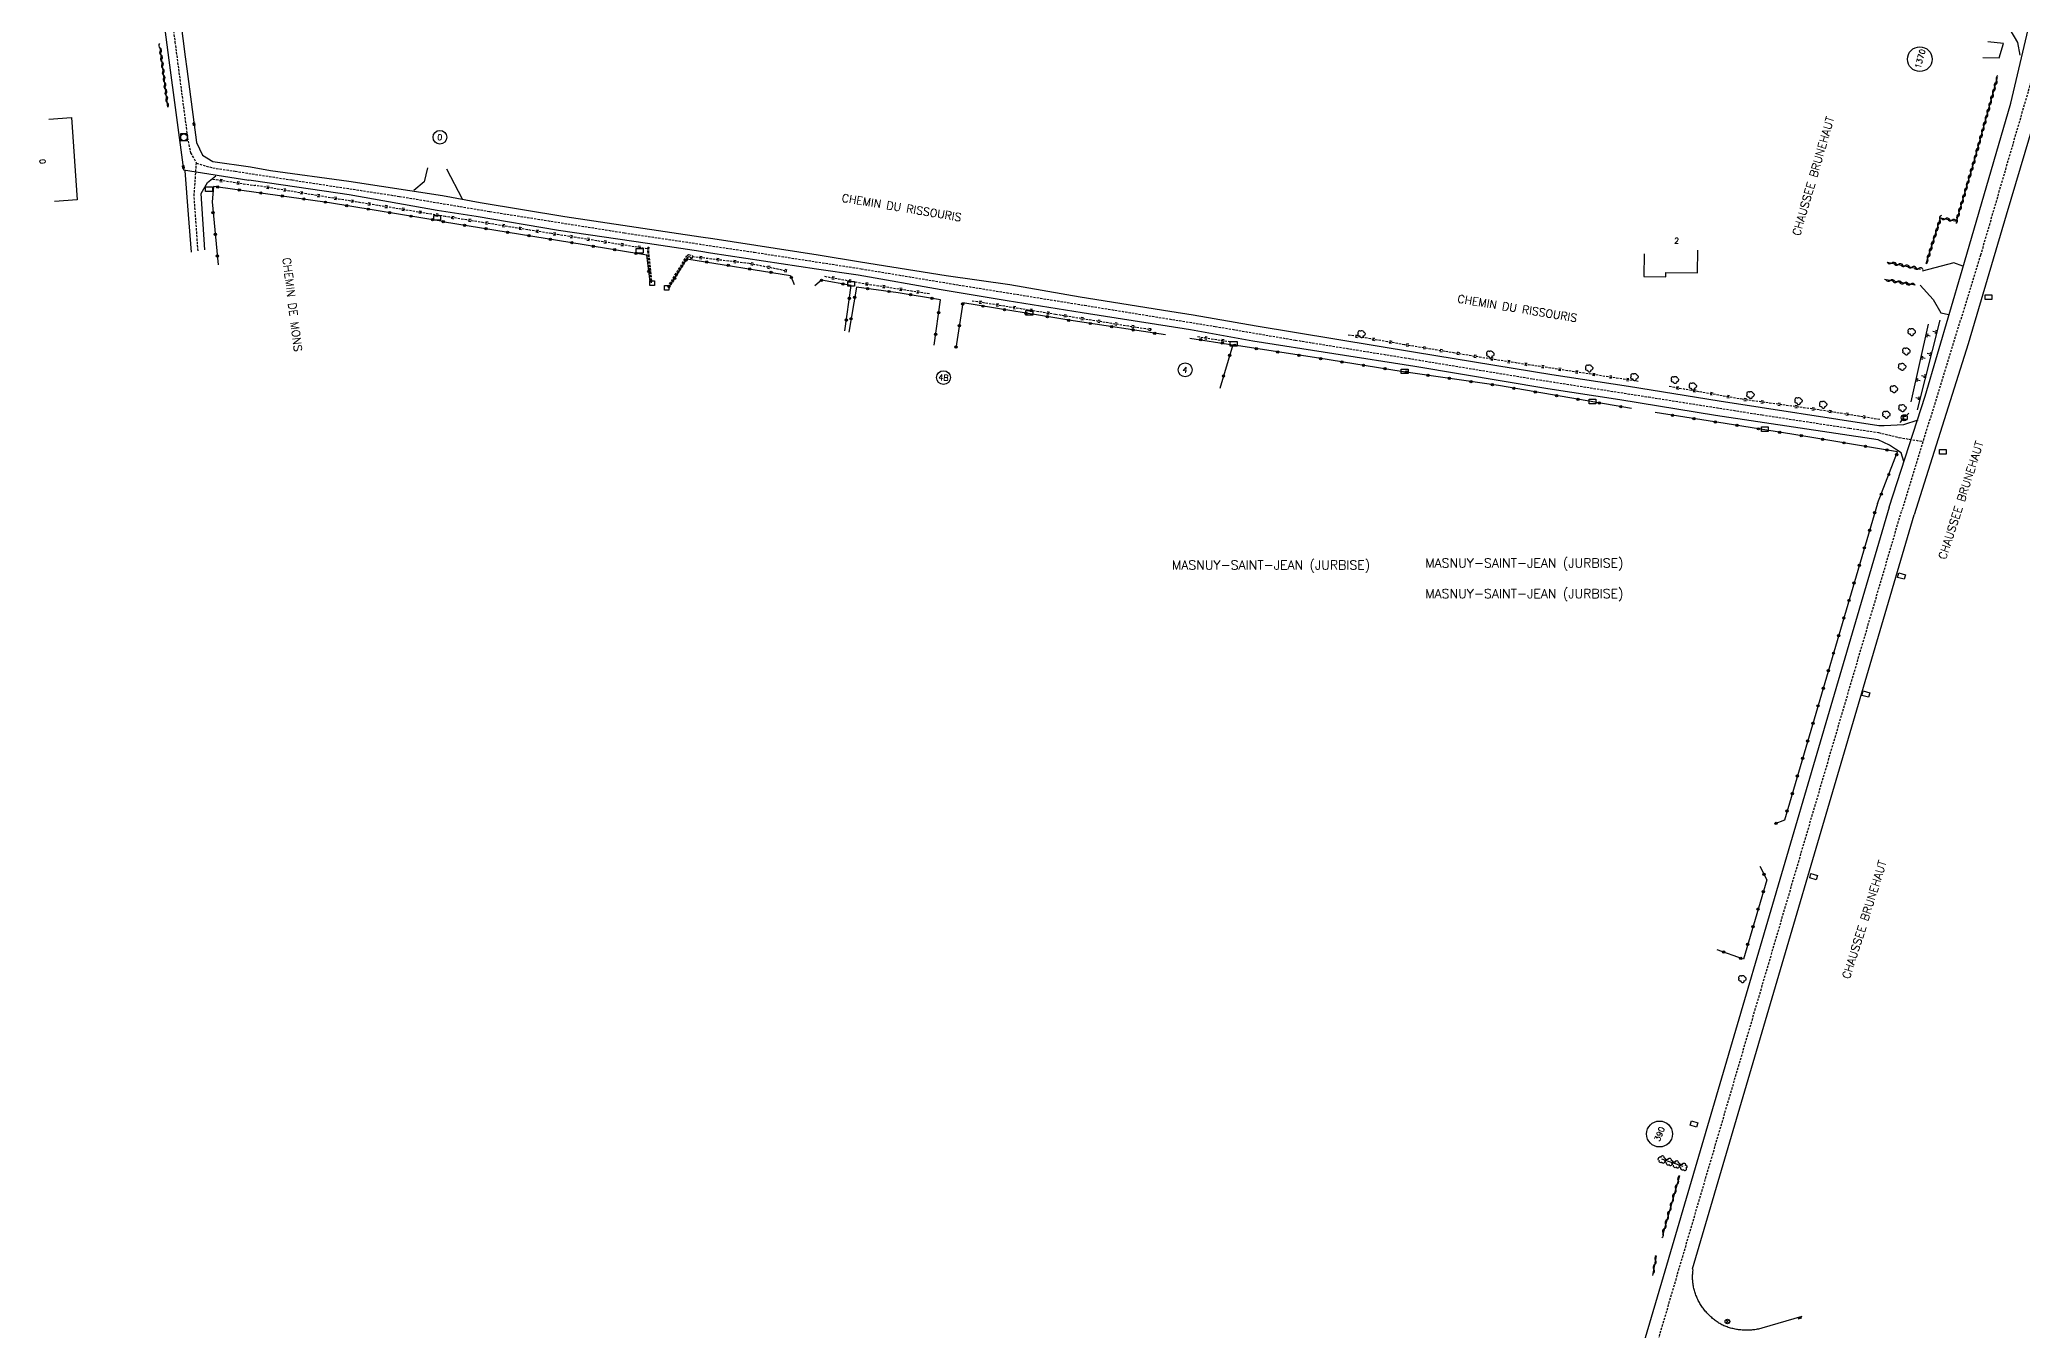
# Model space of a CAD drawing. Header units: millimetres. Extents: x 120176 to 121000, y 132000 to 133000.
# Drawn here: x 120204.4 to 120638, y 132335.8 to 132618 of the extents above; entities that cross this region are included whole.
import ezdxf
from ezdxf.enums import TextEntityAlignment as Align

# ---------------------------------------------------------------- set-up
doc = ezdxf.new("R2010")
doc.units = ezdxf.units.MM
doc.linetypes.add('DASHED', pattern=[0.75, 0.5, -0.25])
doc.layers.get('0').update_dxf_attribs({"linetype": 'CONTINUOUS'})
for name, color, linetype in [('W0001', 6, 'DASHED'), ('W0008', 7, 'CONTINUOUS'), ('W0100', 7, 'CONTINUOUS'), ('W0112', 1, 'DASHED'), ('W0211', 2, 'CONTINUOUS'), ('W0220', 5, 'DASHED'), ('W0300', 7, 'CONTINUOUS'), ('W0302', 3, 'CONTINUOUS'), ('W0310', 3, 'CONTINUOUS'), ('W0322', 7, 'CONTINUOUS'), ('W0400', 7, 'CONTINUOUS'), ('W0420', 7, 'CONTINUOUS'), ('W0469', 7, 'CONTINUOUS'), ('W0471', 7, 'CONTINUOUS'), ('W0980', 7, 'CONTINUOUS'), ('W0989', 7, 'CONTINUOUS'), ('W0991', 7, 'CONTINUOUS'), ('W1102', 7, 'CONTINUOUS'), ('W1471', 7, 'CONTINUOUS')]:
    doc.layers.add(name, color=color, linetype=linetype)
doc.styles.get("Standard").update_dxf_attribs({"font": 'romans.shx', "width": 0.85})

# ---------------------------------------------------------------- blocks, each defined once
blk = doc.blocks.new('T400')
for p, q in [((-0.15, 0.3), (0.15, 0.3)), ((-0.15, -0.25), (-0.15, 0.3)), ((-0.15, 0.15), (0.15, 0.15)), ((-0.15, 0), (0.15, 0)), ((0.15, 0.3), (0.15, -0.25)), ((-0.15, -0.15), (0.15, -0.15)), ((-0.15, -0.25), (-0.15, -0.3)), ((-0.15, -0.3), (0.15, -0.3)), ((0.15, -0.3), (0.15, -0.25))]:
    blk.add_line(p, q)
blk = doc.blocks.new('T300')
for p, q in [((-0.8, 0.51), (-0.86, 0.34)), ((-0.86, 0.34), (-0.86, 0.17)), ((-0.86, 0.17), (-0.74, 0.06)), ((-0.69, 0.63), (-0.8, 0.51)), ((-0.8, -0.06), (-0.74, 0.06)), ((-0.74, 0.06), (-0.69, 0.11)), ((-0.57, 0.69), (-0.69, 0.63)), ((-0.46, 0.69), (-0.57, 0.69)), ((-0.29, 0.63), (-0.46, 0.69)), ((-0.29, 0.63), (-0.17, 0.74)), ((-0.23, 0.57), (-0.29, 0.63)), ((-0.17, 0.74), (-0.06, 0.8)), ((-0.06, 0.8), (0.06, 0.8)), ((0.06, 0.8), (0.23, 0.74)), ((0.23, 0.74), (0.34, 0.63)), ((0.34, 0.63), (0.4, 0.51)), ((0.46, 0.46), (0.34, 0.46)), ((0.4, 0.51), (0.4, 0.46)), ((0.57, 0.4), (0.46, 0.46)), ((0.57, 0.4), (0.69, 0.29)), ((0.69, 0.29), (0.74, 0.17)), ((0.74, 0.06), (0.69, -0.17)), ((0.74, 0.17), (0.74, 0.06)), ((-0.8, -0.17), (-0.8, -0.06)), ((-0.8, -0.23), (-0.8, -0.17)), ((-0.74, -0.34), (-0.8, -0.23)), ((-0.69, -0.4), (-0.74, -0.34)), ((-0.51, -0.46), (-0.69, -0.4)), ((-0.4, -0.46), (-0.51, -0.46)), ((-0.4, -0.46), (-0.34, -0.46)), ((-0.34, -0.46), (-0.34, -0.4)), ((-0.34, -0.51), (-0.34, -0.46)), ((-0.29, -0.63), (-0.34, -0.51)), ((-0.17, -0.74), (-0.29, -0.63)), ((-0.06, -0.8), (-0.17, -0.74)), ((0.06, -0.8), (-0.06, -0.8)), ((0.17, -0.74), (0.06, -0.8)), ((0.23, -0.69), (0.17, -0.74)), ((0.29, -0.46), (0.23, -0.46)), ((0.29, -0.63), (0.23, -0.69)), ((0.46, -0.4), (0.29, -0.46)), ((0.34, -0.51), (0.29, -0.63)), ((0.34, -0.51), (0.34, -0.46)), ((0.57, -0.34), (0.46, -0.4)), ((0.63, -0.29), (0.57, -0.34)), ((0.69, -0.17), (0.63, -0.29))]:
    blk.add_line(p, q)
blk = doc.blocks.new('t322o')
at = {"color": 0, "linetype": 'Continuous'}
for radius in [0.25, 0.15]:
    blk.add_circle((0, 0), radius, dxfattribs=at)
blk = doc.blocks.new('t310o')
at = {"color": 0, "linetype": 'Continuous'}
for centre, start, end in [((-0.5, 0.38), 216.8699, 323.1304), ((0.5, -0.37), 36.8699, 143.1303)]:
    blk.add_arc(centre, 0.625, start, end, dxfattribs=at)
blk = doc.blocks.new('t220o')
at = {"color": 0, "linetype": 'Continuous'}
for p, q in [((-0.25, 0.25), (0.25, 0.25)), ((-0.25, -0.25), (0.25, -0.25))]:
    blk.add_line(p, q, dxfattribs=at)
blk = doc.blocks.new('t211o')
at = {"color": 0, "linetype": 'Continuous'}
for p, q in [((-0.29, 0.5), (-0.29, 0)), ((0, 1), (0, 0)), ((0.29, 0.5), (0.29, 0))]:
    blk.add_line(p, q, dxfattribs=at)
blk = doc.blocks.new('T471')
for p, q in [((-0.333334, 0.333334), (-0.333334, -0.333334)), ((-0.333334, 0.333334), (0.333334, 0.333334)), ((-0.333334, 0), (0, 0)), ((0.500001, 0.500001), (1.000002, 1.000002)), ((-0.500001, -0.500001), (-1.000002, -1.000002)), ((-0.333334, -0.333334), (0.333334, -0.333334))]:
    blk.add_line(p, q)
blk.add_ellipse((0, 0), major_axis=(0.471405, 0.471405), ratio=1, start_param=5.4977871438, end_param=11.780972451)
blk = doc.blocks.new('t112o')
at = {"color": 0, "linetype": 'Continuous'}
for p, q in [((-0.5, 0.5), (0.5, 0.5)), ((-0.5, -0.5), (-0.5, 0.5)), ((0.5, 0.5), (0.5, -0.5)), ((0.5, -0.5), (-0.5, -0.5))]:
    blk.add_line(p, q, dxfattribs=at)
blk = doc.blocks.new('T420')
for p, q in [((0.75, 0.75), (-0.75, 0.75)), ((-0.75, 0.75), (-0.75, -0.75)), ((0.75, 0.75), (0.75, -0.75)), ((0.75, -0.75), (-0.75, -0.75))]:
    blk.add_line(p, q)
blk.add_ellipse((0, 0), major_axis=(-0.53, 0.53), ratio=1, start_param=3.926991, end_param=10.210176)
blk = doc.blocks.new('T1471')
at = {"color": 0, "linetype": 'Continuous', "flags": 128}
blk.add_lwpolyline([(-0.75, -0.5), (-0.75, 0.5), (0.75, 0.5), (0.75, -0.5), (-0.75, -0.5)], dxfattribs=at)
blk = doc.blocks.new('T469')
at = {"color": 0, "linetype": 'Continuous', "flags": 128}
for points in [[(-0.35, 0.35), (0.35, -0.35)], [(-0.35, -0.35), (0.35, 0.35)]]:
    blk.add_lwpolyline(points, dxfattribs=at)
at = {"color": 0, "linetype": 'Continuous'}
blk.add_circle((0, 0), 0.5, dxfattribs=at)

msp = doc.modelspace()

# ---------------------------------------------------------------- linework, layer by layer
at = {"layer": 'W0001'}
for points in [[(120758.79, 133000), (120746.5, 132959.61), (120732.72, 132915.1), (120715.69, 132859.81), (120696.2, 132796.71), (120674.12, 132725.41), (120656.13, 132666.23), (120647.66, 132637.64), (120639.25, 132606.59), (120628.87, 132570.9), (120611.6, 132514.92)], [(120232.85, 132626.57), (120234.03, 132617.47), (120234.9, 132610.81), (120235.89, 132603.29), (120236.78, 132596.55), (120237.45, 132593.21), (120238.73, 132590.99), (120242.32, 132589.94), (120247.22, 132589.21), (120259.66, 132587.31), (120283.1, 132583.73), (120302.92, 132580.41), (120332.31, 132575.75), (120360.72, 132571.5), (120384.1, 132567.89), (120405.46, 132564.34), (120432.92, 132559.91), (120461.51, 132555.28), (120479.04, 132552.29), (120502.97, 132548.43), (120530.93, 132543.83), (120556.25, 132539.86), (120581.08, 132535.94), (120600.24, 132533.02), (120606.58, 132532.08), (120611.07, 132530.99), (120616.29, 132530.13)], [(120239.08, 132571.79), (120238.22, 132583.85), (120238.73, 132590.99)]]:
    msp.add_lwpolyline(points, dxfattribs=at)
at = {"layer": 'W0001', "flags": 128}
msp.add_lwpolyline([(120607.99, 132116.92), (120605.99, 132122.87), (120604.05, 132127.46), (120601.03, 132133.81), (120598.98, 132137.51), (120596.06, 132142.39), (120593.03, 132146.7), (120590.01, 132150.52), (120586.19, 132155.07), (120581.32, 132160.42), (120576.33, 132165.51), (120571.74, 132170.22), (120547.93, 132196.73), (120544.36, 132200.9), (120542.02, 132203.7), (120539.54, 132206.76), (120537.63, 132209.42), (120535.92, 132212.2), (120533.99, 132216.28), (120532.84, 132219.31), (120531.76, 132223.03), (120531.05, 132226.56), (120530.67, 132231.49), (120530.87, 132236.03), (120531.61, 132241.33), (120533.73, 132249.24), (120535.89, 132256.64), (120539.98, 132270.69), (120554.1, 132318.96), (120563.97, 132352.69), (120611.6, 132514.92)], dxfattribs=at)
at = {"layer": 'W0008'}
msp.add_line((120293.39, 132589.73), (120296.84, 132583.15), dxfattribs=at)
for points in [[(120608.88, 132515.78), (120616.78, 132540.07), (120624.86, 132567.58), (120635.47, 132604.12), (120639.87, 132622.69), (120643.76, 132636.24), (120655.79, 132675.56), (120669.4, 132720.29), (120674.32, 132736.31), (120676.04, 132741.37), (120693.81, 132799.02), (120699.81, 132818.52), (120708.08, 132845.44), (120728.51, 132911.86), (120740.63, 132951.2), (120747.6, 132973.89), (120752.99, 132991.72), (120755.43, 133000)], [(120762.27, 133000), (120759.05, 132989.53), (120753.75, 132972.35), (120745.86, 132946.94), (120728.27, 132890.51), (120715.94, 132850.22), (120705.11, 132815.07), (120699.7, 132798.02), (120681.66, 132739.17), (120680.24, 132735.51), (120672.81, 132710.27), (120661.34, 132673), (120653.03, 132645.09), (120646.23, 132618.73), (120643.44, 132609.69), (120634.48, 132579.65), (120626.18, 132551.45), (120614.33, 132514.06)], [(120637.53, 132614.63), (120637.05, 132617.36), (120635.34, 132620.23), (120606.1, 132644.04), (120581.9, 132663.37)], [(120234.3, 132629.77), (120236.29, 132614.21), (120236.62, 132611.58), (120238.72, 132595.49), (120240.07, 132592.71), (120242.28, 132591.36), (120250.54, 132590.19)], [(120230.94, 132626.96), (120232.72, 132613.49), (120235.92, 132589.51), (120250.21, 132587.29)], [(120629.4, 132614.09), (120632.95, 132614.03), (120633.89, 132617.13), (120630.47, 132617.53)], [(120236.22, 132589.34), (120236.93, 132579.73), (120237.61, 132571.54)], [(120250.54, 132590.19), (120254.93, 132589.38), (120272.02, 132587.05), (120292.54, 132583.9), (120300.76, 132582.4), (120319.28, 132579.3), (120349.04, 132574.9), (120351.67, 132574.51), (120374.72, 132570.95), (120383.97, 132569.42), (120402.66, 132566.44), (120416.59, 132564.46), (120432.01, 132561.79), (120451.55, 132558.61), (120456.69, 132557.84), (120470.44, 132555.41), (120505.32, 132549.63), (120535.1, 132544.77), (120551.9, 132542.22), (120571.68, 132539.02), (120606.65, 132533.63), (120607.8, 132533.65), (120612.12, 132533.87), (120615.23, 132534.85)], [(120289.28, 132590), (120288.54, 132586.87), (120286.26, 132585.04)], [(120240.55, 132572.04), (120239.77, 132584.36), (120241.17, 132586.78), (120242.99, 132588.2)], [(120612.12, 132525.74), (120611.54, 132527.64), (120610.25, 132528.48), (120608.95, 132529.32), (120606.47, 132530.49), (120570.93, 132535.84), (120549.96, 132539.2), (120534.24, 132541.67), (120505.17, 132546.49), (120469.7, 132552.07), (120456.12, 132554.56), (120432.44, 132558.26), (120415.98, 132560.91), (120401.56, 132563.26), (120383.44, 132566.48), (120374.31, 132567.84), (120351.15, 132571.34), (120349, 132571.68), (120337.37, 132573.39), (120317.91, 132576.25), (120299.92, 132579.29), (120291.35, 132580.62), (120272.11, 132584.08), (120254.68, 132586.6), (120250.21, 132587.29)], [(120625, 132568.47), (120623.01, 132569.16), (120616.09, 132567.36)], [(120615.64, 132564.33), (120618.53, 132561.15), (120620.17, 132558.27), (120621.95, 132557.92)]]:
    msp.add_lwpolyline(points, dxfattribs=at)
at = {"layer": 'W0008', "flags": 128}
for points in [[(120608.88, 132515.78), (120559.46, 132347.48), (120541.83, 132287.68)], [(120589.79, 132338.77), (120581.06, 132336.22), (120580.8, 132336.15), (120580.55, 132336.09), (120580.29, 132336.04), (120580.04, 132335.99), (120579.78, 132335.94), (120579.53, 132335.9), (120579.27, 132335.87), (120579.02, 132335.84), (120578.76, 132335.82), (120578.51, 132335.8), (120578.25, 132335.78), (120578, 132335.78), (120577.75, 132335.77), (120577.49, 132335.77), (120577.24, 132335.78), (120576.98, 132335.79), (120576.73, 132335.81), (120576.48, 132335.83), (120576.22, 132335.86), (120575.97, 132335.89), (120575.72, 132335.93), (120575.47, 132335.97), (120575.21, 132336.02), (120574.96, 132336.07), (120574.71, 132336.13), (120574.46, 132336.19), (120574.2, 132336.26), (120573.95, 132336.33), (120573.7, 132336.41), (120573.46, 132336.49), (120573.22, 132336.58), (120572.99, 132336.67), (120572.76, 132336.77), (120572.53, 132336.88), (120572.31, 132336.99), (120572.09, 132337.1), (120571.88, 132337.23), (120571.67, 132337.35), (120571.46, 132337.48), (120571.26, 132337.62), (120571.05, 132337.76), (120570.86, 132337.9), (120570.66, 132338.05), (120570.47, 132338.21), (120570.28, 132338.37), (120570.09, 132338.53), (120569.91, 132338.7), (120569.73, 132338.87), (120569.55, 132339.04), (120569.37, 132339.22), (120569.2, 132339.4), (120569.03, 132339.58), (120568.85, 132339.77), (120568.68, 132339.97), (120568.52, 132340.16), (120568.36, 132340.37), (120568.2, 132340.57), (120568.05, 132340.78), (120567.91, 132340.98), (120567.77, 132341.2), (120567.64, 132341.41), (120567.51, 132341.63), (120567.38, 132341.85), (120567.26, 132342.07), (120567.14, 132342.3), (120567.03, 132342.53), (120566.93, 132342.76), (120566.83, 132342.99), (120566.73, 132343.23), (120566.64, 132343.47), (120566.55, 132343.71), (120566.46, 132343.95), (120566.39, 132344.2), (120566.31, 132344.44), (120566.25, 132344.69), (120566.19, 132344.93), (120566.13, 132345.17), (120566.08, 132345.42), (120566.04, 132345.66), (120566, 132345.91), (120565.97, 132346.16), (120565.94, 132346.4), (120565.92, 132346.65), (120565.91, 132346.9), (120565.9, 132347.15), (120565.9, 132347.4), (120565.9, 132347.64), (120565.91, 132347.89), (120565.92, 132348.14), (120565.94, 132348.39), (120565.97, 132348.65), (120566, 132348.9), (120565.91, 132349.17), (120614.33, 132514.06)]]:
    msp.add_lwpolyline(points, dxfattribs=at)
at = {"layer": 'W0100'}
for points in [[(120206.45, 132600.63), (120211.43, 132600.97), (120212.66, 132582.95), (120207.67, 132582.61)], [(120555.31, 132571.17), (120555.26, 132566.17), (120560.02, 132566.12), (120560.03, 132567.08), (120566.96, 132566.99), (120567.03, 132571.99)]]:
    msp.add_lwpolyline(points, dxfattribs=at)
at = {"layer": 'W0112'}
for p, q in [((120346.74, 132570.24), (120347.14, 132570.22)), ((120338.08, 132564.97), (120338.28, 132564.99)), ((120341.8, 132563.93), (120342.14, 132563.72))]:
    msp.add_line(p, q, dxfattribs=at)
for points in [[(120337.42, 132572.64), (120337.35, 132571.75), (120338.08, 132564.97)], [(120337.42, 132572.64), (120337.62, 132572.63), (120337.55, 132571.75), (120338.28, 132564.99)], [(120341.8, 132563.93), (120346.01, 132570.79), (120346.34, 132571.02), (120347.17, 132570.72), (120347.14, 132570.22)], [(120342.14, 132563.72), (120346.31, 132570.51), (120346.4, 132570.57), (120346.75, 132570.44), (120346.74, 132570.24)]]:
    msp.add_lwpolyline(points, dxfattribs=at)
at = {"layer": 'W0211'}
for p, q in [((120617.45, 132555.79), (120613.61, 132538.83)), ((120615.08, 132537.07), (120620.07, 132556.63))]:
    msp.add_line(p, q, dxfattribs=at)
at = {"layer": 'W0220'}
for p, q in [((120242.3, 132587.49), (120251.48, 132586.13)), ((120293.18, 132579.32), (120251.48, 132586.13)), ((120457.64, 132553.06), (120464.97, 132551.93))]:
    msp.add_line(p, q, dxfattribs=at)
for points in [[(120337.38, 132572.24), (120316.35, 132575.58), (120293.18, 132579.32)], [(120347.18, 132570.59), (120359.62, 132569.11), (120367.81, 132567.45)], [(120376.1, 132566.24), (120385.2, 132564.6), (120399.14, 132562.44)], [(120408.34, 132560.91), (120426.56, 132557.98), (120447.58, 132554.59)], [(120490.6, 132553.48), (120502.98, 132551.34), (120521.78, 132548.22), (120554.01, 132543.34)], [(120560.78, 132542.2), (120576.73, 132539.42), (120593.76, 132537.08), (120606.83, 132534.98)]]:
    msp.add_lwpolyline(points, dxfattribs=at)
at = {"layer": 'W0302', "flags": 128}
msp.add_lwpolyline([(120563.84, 132371.56), (120559.14, 132373.18)], dxfattribs=at)
at = {"layer": 'W0310'}
for p, q in [((120232.46, 132603.26), (120230.8, 132616.22)), ((120608.46, 132569.34), (120615.76, 132567.84)), ((120614.56, 132564.33), (120607.83, 132565.56))]:
    msp.add_line(p, q, dxfattribs=at)
msp.add_lwpolyline([(120616.98, 132569.06), (120620.14, 132579.02), (120623.61, 132578.32), (120627.38, 132591.12), (120632.59, 132609.82)], dxfattribs=at)
at = {"layer": 'W0310', "flags": 128}
for points in [[(120563.02, 132369.53), (120559.3, 132356.53)], [(120557.96, 132352.06), (120557.16, 132347.77)]]:
    msp.add_lwpolyline(points, dxfattribs=at)
at = {"layer": 'W0322'}
for p, q in [((120242.14, 132582.52), (120243.5, 132568.75)), ((120337.92, 132565.01), (120337.23, 132570.89)), ((120606.33, 132516.58), (120610.74, 132527.89))]:
    msp.add_line(p, q, dxfattribs=at)
for points in [[(120292.7, 132578.22), (120267.86, 132582.33), (120242.45, 132585.9), (120242.14, 132582.52)], [(120337.23, 132570.89), (120323.51, 132573.15), (120292.57, 132578.19)], [(120342.04, 132563.76), (120345.96, 132570.09), (120368.64, 132566.4), (120369.41, 132564.43)], [(120380.54, 132554.34), (120381.93, 132564.25), (120375.42, 132565.38), (120373.98, 132564.17)], [(120400.03, 132551.22), (120401.43, 132561.12), (120392.18, 132562.65), (120383.04, 132563.88), (120381.39, 132554.02)], [(120450.62, 132553.43), (120430.46, 132556.48), (120406.32, 132560.43), (120404.82, 132550.55)], [(120455.99, 132552.72), (120465.37, 132551.29), (120462.49, 132541.71)], [(120552.56, 132537.34), (120523.49, 132542.34), (120502.14, 132545.46), (120484.14, 132548.31), (120465.67, 132551.21)], [(120610.74, 132527.89), (120588.04, 132531.64), (120573.02, 132534.07), (120557.72, 132536.43)]]:
    msp.add_lwpolyline(points, dxfattribs=at)
at = {"layer": 'W0322', "flags": 128}
for points in [[(120606.33, 132516.58), (120585.99, 132447.32), (120583.73, 132446.44)], [(120580.63, 132437.24), (120582.1, 132434.3), (120577.01, 132416.92), (120571.29, 132418.97)]]:
    msp.add_lwpolyline(points, dxfattribs=at)
at = {"layer": 'W1102'}
for centre, radius in [((120615.59, 132613.72), 2.7), ((120291.97, 132596.65), 1.51), ((120402.1, 132544.09), 1.51), ((120454.93, 132545.8), 1.51), ((120558.67, 132378.69), 2.83)]:
    msp.add_circle(centre, radius, dxfattribs=at)

# ---------------------------------------------------------------- block references
at = {"layer": 'W0112'}
for p in [(120338.36, 132564.72), (120341.55, 132563.74)]:
    msp.add_blockref('t112o', p, dxfattribs=at)
at = {"layer": 'W0211'}
for p, rotation in [((120619.41, 132554.03), 75.69106914690305), ((120616.9, 132553.36), 257.2604573023735), ((120615.79, 132548.48), 257.2604573023735), ((120618.17, 132549.19), 75.69106914690305), ((120614.69, 132543.6), 257.2604573023735), ((120616.94, 132544.34), 75.69106914690305), ((120615.7, 132539.5), 75.69106914690305)]:
    msp.add_blockref('t211o', p, dxfattribs=dict(at, rotation=rotation))
at = {"layer": 'W0220'}
for p, rotation in [((120244.16, 132587.21), 351.5746438509928), ((120247.87, 132586.66), 351.5746438509928), ((120247.87, 132586.66), 351.5746438509928), ((120247.87, 132586.66), 351.5746438509928), ((120247.87, 132586.66), 351.5746438509928), ((120247.87, 132586.66), 351.5746438509928), ((120247.87, 132586.66), 351.5746438509928), ((120254.32, 132585.66), 170.7246199431145), ((120258.02, 132585.06), 170.7246199431145), ((120261.72, 132584.46), 170.7246199431145), ((120265.42, 132583.85), 170.7246199431145), ((120269.12, 132583.25), 170.7246199431145), ((120272.82, 132582.64), 170.7246199431145), ((120272.82, 132582.64), 170.7246199431145), ((120276.52, 132582.04), 170.7246199431145), ((120276.52, 132582.04), 170.7246199431145), ((120276.52, 132582.04), 170.7246199431145), ((120280.22, 132581.43), 170.7246199431145), ((120280.22, 132581.43), 170.7246199431145), ((120280.22, 132581.43), 170.7246199431145), ((120280.22, 132581.43), 170.7246199431145), ((120283.93, 132580.83), 170.7246199431145), ((120283.93, 132580.83), 170.7246199431145), ((120283.93, 132580.83), 170.7246199431145), ((120283.93, 132580.83), 170.7246199431145), ((120283.93, 132580.83), 170.7246199431145), ((120287.63, 132580.23), 170.7246199431145), ((120287.63, 132580.23), 170.7246199431145), ((120287.63, 132580.23), 170.7246199431145), ((120287.63, 132580.23), 170.7246199431145), ((120287.63, 132580.23), 170.7246199431145), ((120287.63, 132580.23), 170.7246199431145), ((120291.33, 132579.62), 170.7246199431145), ((120294.8, 132579.06), 170.839496759759), ((120298.5, 132578.46), 170.839496759759), ((120302.2, 132577.86), 170.839496759759), ((120305.9, 132577.27), 170.839496759759), ((120309.6, 132576.67), 170.839496759759), ((120313.31, 132576.07), 170.839496759759), ((120317.01, 132575.48), 170.9640683376308), ((120317.01, 132575.48), 170.9640683376308), ((120320.71, 132574.89), 170.9640683376308), ((120320.71, 132574.89), 170.9640683376308), ((120320.71, 132574.89), 170.9640683376308), ((120324.42, 132574.3), 170.9640683376308), ((120324.42, 132574.3), 170.9640683376308), ((120324.42, 132574.3), 170.9640683376308), ((120324.42, 132574.3), 170.9640683376308), ((120328.12, 132573.71), 170.9640683376308), ((120328.12, 132573.71), 170.9640683376308), ((120328.12, 132573.71), 170.9640683376308), ((120328.12, 132573.71), 170.9640683376308), ((120328.12, 132573.71), 170.9640683376308), ((120331.82, 132573.12), 170.9640683376308), ((120331.82, 132573.12), 170.9640683376308), ((120331.82, 132573.12), 170.9640683376308), ((120331.82, 132573.12), 170.9640683376308), ((120331.82, 132573.12), 170.9640683376308), ((120331.82, 132573.12), 170.9640683376308), ((120335.53, 132572.53), 170.9640683376308), ((120349.04, 132570.37), 353.2228276286403), ((120352.77, 132569.92), 353.2228276286403), ((120352.77, 132569.92), 353.2228276286403), ((120352.77, 132569.92), 353.2228276286403), ((120352.77, 132569.92), 353.2228276286403), ((120352.77, 132569.92), 353.2228276286403), ((120352.77, 132569.92), 353.2228276286403), ((120356.49, 132569.48), 353.2228276286403), ((120356.49, 132569.48), 353.2228276286403), ((120356.49, 132569.48), 353.2228276286403), ((120356.49, 132569.48), 353.2228276286403), ((120356.49, 132569.48), 353.2228276286403), ((120360.21, 132568.99), 348.5543891567988), ((120360.21, 132568.99), 348.5543891567988), ((120360.21, 132568.99), 348.5543891567988), ((120360.21, 132568.99), 348.5543891567988), ((120363.88, 132568.25), 348.5543891567988), ((120363.88, 132568.25), 348.5543891567988), ((120363.88, 132568.25), 348.5543891567988), ((120367.56, 132567.5), 348.5543891567988), ((120367.56, 132567.5), 348.5543891567988), ((120377.95, 132565.91), 349.7272501989768), ((120381.64, 132565.24), 349.7272501989768), ((120381.64, 132565.24), 349.7272501989768), ((120381.64, 132565.24), 349.7272501989768), ((120381.64, 132565.24), 349.7272501989768), ((120381.64, 132565.24), 349.7272501989768), ((120381.64, 132565.24), 349.7272501989768), ((120385.33, 132564.58), 351.2079536248541), ((120385.33, 132564.58), 351.2079536248541), ((120385.33, 132564.58), 351.2079536248541), ((120385.33, 132564.58), 351.2079536248541), ((120385.33, 132564.58), 351.2079536248541), ((120389.03, 132564), 351.2079536248541), ((120389.03, 132564), 351.2079536248541), ((120389.03, 132564), 351.2079536248541), ((120389.03, 132564), 351.2079536248541), ((120392.74, 132563.43), 351.2079536248541), ((120392.74, 132563.43), 351.2079536248541), ((120392.74, 132563.43), 351.2079536248541), ((120396.45, 132562.86), 351.2079536248541), ((120396.45, 132562.86), 351.2079536248541), ((120410.19, 132560.61), 350.875990467893), ((120413.89, 132560.01), 350.875990467893), ((120413.89, 132560.01), 350.875990467893), ((120413.89, 132560.01), 350.875990467893), ((120413.89, 132560.01), 350.875990467893), ((120413.89, 132560.01), 350.875990467893), ((120413.89, 132560.01), 350.875990467893), ((120417.59, 132559.42), 350.875990467893), ((120417.59, 132559.42), 350.875990467893), ((120417.59, 132559.42), 350.875990467893), ((120417.59, 132559.42), 350.875990467893), ((120417.59, 132559.42), 350.875990467893), ((120421.29, 132558.83), 350.875990467893), ((120421.29, 132558.83), 350.875990467893), ((120421.29, 132558.83), 350.875990467893), ((120421.29, 132558.83), 350.875990467893), ((120425, 132558.23), 350.875990467893), ((120425, 132558.23), 350.875990467893), ((120425, 132558.23), 350.875990467893), ((120428.7, 132557.64), 350.8513837880408), ((120428.7, 132557.64), 350.8513837880408), ((120432.4, 132557.04), 350.8513837880408), ((120436.1, 132556.44), 350.8513837880408), ((120439.81, 132555.85), 350.8513837880408), ((120443.51, 132555.25), 350.8513837880408), ((120447.21, 132554.65), 350.8513837880408), ((120459.49, 132552.77), 351.2092719755182), ((120463.2, 132552.2), 351.2092719755182), ((120463.2, 132552.2), 351.2092719755182), ((120463.2, 132552.2), 351.2092719755182), ((120463.2, 132552.2), 351.2092719755182), ((120463.2, 132552.2), 351.2092719755182), ((120463.2, 132552.2), 351.2092719755182), ((120492.45, 132553.16), 350.206250890605), ((120496.15, 132552.52), 350.206250890605), ((120496.15, 132552.52), 350.206250890605), ((120496.15, 132552.52), 350.206250890605), ((120496.15, 132552.52), 350.206250890605), ((120496.15, 132552.52), 350.206250890605), ((120496.15, 132552.52), 350.206250890605), ((120499.84, 132551.89), 350.206250890605), ((120499.84, 132551.89), 350.206250890605), ((120499.84, 132551.89), 350.206250890605), ((120499.84, 132551.89), 350.206250890605), ((120499.84, 132551.89), 350.206250890605), ((120503.54, 132551.25), 350.5718466457627), ((120503.54, 132551.25), 350.5718466457627), ((120503.54, 132551.25), 350.5718466457627), ((120503.54, 132551.25), 350.5718466457627), ((120507.24, 132550.64), 350.5718466457627), ((120507.24, 132550.64), 350.5718466457627), ((120507.24, 132550.64), 350.5718466457627), ((120510.94, 132550.02), 350.5718466457627), ((120510.94, 132550.02), 350.5718466457627), ((120514.63, 132549.41), 350.5718466457627), ((120518.34, 132548.8), 350.5718466457627), ((120522.04, 132548.18), 351.380962466736), ((120525.74, 132547.62), 351.380962466736), ((120529.45, 132547.06), 351.380962466736), ((120533.16, 132546.5), 351.380962466736), ((120536.87, 132545.94), 351.380962466736), ((120540.57, 132545.37), 351.380962466736), ((120544.28, 132544.81), 351.380962466736), ((120544.28, 132544.81), 351.380962466736), ((120544.28, 132544.81), 351.380962466736), ((120544.28, 132544.81), 351.380962466736), ((120544.28, 132544.81), 351.380962466736), ((120544.28, 132544.81), 351.380962466736), ((120547.99, 132544.25), 351.380962466736), ((120547.99, 132544.25), 351.380962466736), ((120547.99, 132544.25), 351.380962466736), ((120547.99, 132544.25), 351.380962466736), ((120547.99, 132544.25), 351.380962466736), ((120551.7, 132543.69), 351.380962466736), ((120551.7, 132543.69), 351.380962466736), ((120551.7, 132543.69), 351.380962466736), ((120551.7, 132543.69), 351.380962466736), ((120562.62, 132541.88), 350.1076899706052), ((120566.32, 132541.24), 350.1076899706052), ((120566.32, 132541.24), 350.1076899706052), ((120566.32, 132541.24), 350.1076899706052), ((120566.32, 132541.24), 350.1076899706052), ((120566.32, 132541.24), 350.1076899706052), ((120566.32, 132541.24), 350.1076899706052), ((120570.01, 132540.59), 350.1076899706052), ((120570.01, 132540.59), 350.1076899706052), ((120570.01, 132540.59), 350.1076899706052), ((120570.01, 132540.59), 350.1076899706052), ((120570.01, 132540.59), 350.1076899706052), ((120573.71, 132539.95), 350.1076899706052), ((120573.71, 132539.95), 350.1076899706052), ((120573.71, 132539.95), 350.1076899706052), ((120573.71, 132539.95), 350.1076899706052), ((120577.41, 132539.33), 352.1592274099423), ((120577.41, 132539.33), 352.1592274099423), ((120577.41, 132539.33), 352.1592274099423), ((120581.12, 132538.82), 352.1592274099423), ((120581.12, 132538.82), 352.1592274099423), ((120584.84, 132538.31), 352.1592274099423), ((120588.55, 132537.8), 352.1592274099423), ((120592.27, 132537.28), 352.1592274099423), ((120595.97, 132536.72), 350.8878774931903), ((120599.68, 132536.13), 350.8878774931903), ((120603.38, 132535.54), 350.8878774931903)]:
    msp.add_blockref('t220o', p, dxfattribs=dict(at, rotation=rotation))
at = {"layer": 'W0300'}
for p in [(120493.54, 132553.6), (120613.86, 132554.06), (120521.72, 132549.17), (120612.68, 132549.81), (120543.32, 132546.11), (120611.76, 132546.43), (120553.23, 132544.22), (120562.08, 132543.57), (120565.99, 132542.18), (120609.97, 132541.54), (120578.59, 132540.29), (120589.1, 132538.96), (120594.49, 132538.17), (120611.83, 132537.4), (120608.31, 132535.98), (120576.83, 132412.58)]:
    msp.add_blockref('T300', p, dxfattribs=at)
at = {"layer": 'W0300', "rotation": 160.9200688310936}
for p in [(120559.14, 132373.18), (120560.71, 132372.64), (120562.28, 132372.1), (120563.84, 132371.56)]:
    msp.add_blockref('T300', p, dxfattribs=at)
at = {"layer": 'W0310'}
for p, rotation in [((120230.81, 132616.15), 97.31914076601338), ((120231, 132614.66), 97.31914076601338), ((120231.19, 132613.17), 97.31914076601338), ((120231.38, 132611.69), 97.31914076601338), ((120231.57, 132610.2), 97.31914076601338), ((120231.76, 132608.71), 97.31914076601338), ((120231.95, 132607.22), 97.31914076601338), ((120232.15, 132605.73), 97.31914076601338), ((120631.59, 132606.21), 74.41526316568847), ((120631.99, 132607.66), 74.41526316568847), ((120632.39, 132609.1), 74.41526316568847), ((120232.34, 132604.25), 97.31914076601338), ((120630.38, 132601.88), 74.41526316568847), ((120630.78, 132603.33), 74.41526316568847), ((120631.18, 132604.77), 74.41526316568847), ((120629.17, 132597.55), 74.41526316568847), ((120629.57, 132598.99), 74.41526316568847), ((120629.98, 132600.43), 74.41526316568847), ((120627.96, 132593.21), 74.41526316568847), ((120628.36, 132594.66), 74.41526316568847), ((120628.77, 132596.1), 74.41526316568847), ((120626.72, 132588.89), 73.59037412151638), ((120627.14, 132590.33), 73.59037412151638), ((120627.56, 132591.77), 74.41526316568847), ((120625.45, 132584.57), 73.59037412151638), ((120625.87, 132586.01), 73.59037412151638), ((120626.29, 132587.45), 73.59037412151638), ((120624.18, 132580.25), 73.59037412151638), ((120624.6, 132581.69), 73.59037412151638), ((120625.02, 132583.13), 73.59037412151638), ((120619.1, 132575.73), 72.4325862337308), ((120619.55, 132577.16), 72.4325862337308), ((120620, 132578.59), 72.4325862337308), ((120621.17, 132578.81), 348.6297893587733), ((120622.64, 132578.51), 348.6297893587733), ((120623.75, 132578.81), 73.59037412151638), ((120617.74, 132571.44), 72.4325862337308), ((120618.19, 132572.87), 72.4325862337308), ((120618.64, 132574.3), 72.4325862337308), ((120609.44, 132569.14), 348.4052109665682), ((120610.91, 132568.84), 348.4052109665682), ((120612.38, 132568.54), 348.4052109665682), ((120613.85, 132568.23), 348.4052109665682), ((120615.32, 132567.93), 348.4052109665682), ((120617.29, 132570.01), 72.4325862337308), ((120609.15, 132565.32), 169.6779000867441), ((120610.62, 132565.05), 169.6779000867441), ((120612.1, 132564.78), 169.6779000867441), ((120613.58, 132564.51), 169.6779000867441), ((120562.74, 132368.57), 254.0548925725628), ((120561.09, 132362.8), 254.0548925725628), ((120561.64, 132364.72), 254.0548925725628), ((120562.19, 132366.64), 254.0548925725628), ((120559.99, 132358.95), 254.0548925725628), ((120560.54, 132360.87), 254.0548925725628), ((120559.44, 132357.03), 254.0548925725628), ((120557.78, 132351.07), 259.3802899412024), ((120557.41, 132349.11), 259.3802899412024)]:
    msp.add_blockref('t310o', p, dxfattribs=dict(at, rotation=rotation))
at = {"layer": 'W0322'}
for p, rotation in [((120243.4, 132585.77), 171.9887155469134), ((120248.1, 132585.11), 171.9887155469134), ((120252.81, 132584.45), 171.9887155469134), ((120242.38, 132580.16), 275.6306304021288), ((120257.51, 132583.79), 171.9887155469134), ((120262.21, 132583.12), 171.9887155469134), ((120266.92, 132582.46), 171.9887155469134), ((120271.61, 132581.71), 170.6154019673264), ((120276.29, 132580.93), 170.6154019673264), ((120280.98, 132580.16), 170.6154019673264), ((120285.67, 132579.39), 170.6154019673264), ((120290.35, 132578.61), 170.6154019673264), ((120292.7, 132578.17), 170.7448847450376), ((120297.38, 132577.41), 170.7448847450376), ((120302.07, 132576.64), 170.7448847450376), ((120306.76, 132575.88), 170.7448847450376), ((120242.84, 132575.43), 275.6306304021288), ((120311.45, 132575.11), 170.7448847450376), ((120316.13, 132574.35), 170.7448847450376), ((120320.82, 132573.59), 170.7448847450376), ((120325.51, 132572.82), 170.6665018228045), ((120330.2, 132572.05), 170.6665018228045), ((120334.88, 132571.28), 170.6665018228045), ((120243.31, 132570.71), 275.6306304021288), ((120337.65, 132567.36), 96.67024601065359), ((120345.79, 132569.82), 58.20751801996583), ((120350.33, 132569.38), 350.7557183730011), ((120355.02, 132568.62), 350.7557183730011), ((120359.71, 132567.85), 350.7557183730011), ((120364.4, 132567.09), 350.7557183730011), ((120343.29, 132565.78), 58.20751801996583), ((120368.81, 132565.98), 291.3290970046433), ((120375.41, 132565.37), 220.0591137124007), ((120380.09, 132564.57), 170.1702391094605), ((120385.49, 132563.55), 172.3240427621538), ((120390.2, 132562.92), 172.3240427621538), ((120381.53, 132561.4), 81.99301713801981), ((120382.66, 132561.64), 260.4915345979801), ((120394.89, 132562.2), 170.6191742536583), ((120399.58, 132561.43), 170.6191742536583), ((120401.03, 132558.27), 81.9582658641058), ((120406.28, 132560.16), 261.3439833506326), ((120410.74, 132559.71), 170.6922049889605), ((120415.43, 132558.94), 170.6922049889605), ((120380.87, 132556.7), 81.99301713801981), ((120381.88, 132556.95), 260.4915345979801), ((120405.57, 132555.47), 261.3439833506326), ((120420.11, 132558.17), 170.6922049889605), ((120424.8, 132557.41), 170.6922049889605), ((120429.49, 132556.64), 170.6922049889605), ((120434.18, 132555.92), 171.4030732092869), ((120438.88, 132555.21), 171.4030732092869), ((120443.57, 132554.5), 171.4030732092869), ((120400.36, 132553.57), 81.9582658641058), ((120404.85, 132550.77), 261.3439833506326), ((120448.27, 132553.79), 171.4030732092869), ((120458.34, 132552.36), 351.2897215711349), ((120463.04, 132551.64), 351.2897215711349), ((120465.78, 132551.19), 171.0923706344283), ((120470.48, 132550.45), 171.0923706344283), ((120475.17, 132549.72), 171.0923706344283), ((120464.68, 132548.99), 253.3156033895692), ((120479.86, 132548.98), 171.0923706344283), ((120484.55, 132548.25), 171.0032386858095), ((120489.24, 132547.5), 171.0032386858095), ((120493.94, 132546.76), 171.0032386858095), ((120498.63, 132546.02), 171.0032386858095), ((120503.32, 132545.29), 171.6827845783509), ((120463.32, 132544.44), 253.3156033895692), ((120508.02, 132544.6), 171.6827845783509), ((120512.72, 132543.92), 171.6827845783509), ((120517.42, 132543.23), 171.6827845783509), ((120522.12, 132542.54), 171.6827845783509), ((120526.81, 132541.77), 170.2458165901324), ((120531.49, 132540.96), 170.2458165901324), ((120536.17, 132540.16), 170.2458165901324), ((120540.85, 132539.36), 170.2458165901324), ((120545.53, 132538.55), 170.2458165901324), ((120550.21, 132537.75), 170.2458165901324), ((120561.51, 132535.84), 171.2251955501133), ((120566.2, 132535.12), 171.2251955501133), ((120570.9, 132534.39), 171.2251955501133), ((120575.59, 132533.65), 170.8389699562402), ((120580.28, 132532.89), 170.8389699562402), ((120584.97, 132532.14), 170.8389699562402), ((120589.66, 132531.38), 170.6026819326555), ((120594.34, 132530.6), 170.6026819326555), ((120599.03, 132529.83), 170.6026819326555), ((120603.71, 132529.05), 170.6026819326555), ((120608.4, 132528.27), 170.6026819326555), ((120610.54, 132527.22), 73.34016191259204), ((120608.81, 132522.9), 73.34016191259204), ((120607.17, 132518.6), 73.34016191259204), ((120604.6, 132510.7), 253.6367927874733), ((120605.73, 132514.54), 253.6367927874733), ((120603.47, 132506.87), 253.6367927874733), ((120602.35, 132503.03), 253.6367927874733), ((120601.22, 132499.19), 253.6367927874733), ((120600.09, 132495.35), 253.6367927874733), ((120598.97, 132491.51), 253.6367927874733), ((120597.84, 132487.68), 253.6367927874733), ((120596.71, 132483.84), 253.6367927874733), ((120594.46, 132476.16), 253.6367927874733), ((120595.59, 132480), 253.6367927874733), ((120593.33, 132472.32), 253.6367927874733), ((120592.21, 132468.49), 253.6367927874733), ((120591.08, 132464.65), 253.6367927874733), ((120589.95, 132460.81), 253.6367927874733), ((120588.83, 132456.97), 253.6367927874733), ((120587.7, 132453.13), 253.6367927874733), ((120584.18, 132446.62), 201.2732689180651), ((120586.57, 132449.3), 253.6367927874733), ((120581.52, 132435.45), 296.6496167198787), ((120581.34, 132431.7), 253.681149084127), ((120579.09, 132424.02), 253.681149084127), ((120580.21, 132427.86), 253.681149084127), ((120577.97, 132420.18), 253.681149084127), ((120572.68, 132418.47), 160.3426564386822), ((120576.44, 132417.13), 160.3426564386822)]:
    msp.add_blockref('t322o', p, dxfattribs=dict(at, rotation=rotation))
at = {"layer": 'W0400'}
for p, rotation in [((120238.19, 132599.52), 186.8107306574022), ((120235.84, 132590.12), 8.466068887466038), ((120589.33, 132338.45), 286.2721092757421)]:
    msp.add_blockref('T400', p, dxfattribs=dict(at, rotation=rotation))
at = {"layer": 'W0420'}
msp.add_blockref('T420', (120235.98, 132596.65), dxfattribs=at)
at = {"layer": 'W0469'}
msp.add_blockref('T469', (120573.51, 132337.68), dxfattribs=at)
at = {"layer": 'W0471'}
msp.add_blockref('T471', (120612.19, 132535.31), dxfattribs=at)
at = {"layer": 'W1471'}
for p in [(120241.46, 132585.31), (120291.37, 132579.05), (120335.66, 132571.79), (120381.89, 132564.58), (120420.87, 132558.26), (120630.6, 132561.67), (120465.56, 132551.46), (120502.95, 132545.46), (120544.02, 132538.89), (120581.71, 132532.83), (120620.62, 132527.86)]:
    msp.add_blockref('T1471', p, dxfattribs=at)
for p, rotation in [((120611.59, 132500.68), 163.6367927878167), ((120603.8, 132474.88), 163.636792787872), ((120592.37, 132434.96), 163.636792787312), ((120566.21, 132380.88), 343.6367927871916)]:
    msp.add_blockref('T1471', p, dxfattribs=dict(at, rotation=rotation))

# ---------------------------------------------------------------- texts
at = {"layer": 'W0980'}
for p in [(120473.72, 132502.97), (120529.11, 132503.41), (120529.11, 132496.72)]:
    msp.add_text('MASNUY-SAINT-JEAN (JURBISE)', height=2, dxfattribs=at).set_placement(p, align=Align.MIDDLE)
at = {"layer": 'W0989'}
for s, rotation, p in [('CHAUSSEE BRUNEHAUT', 73.7782, (120592.28, 132588.16)), ('CHEMIN DU RISSOURIS', 350.5659, (120392.93, 132581.28)), ('CHEMIN DE MONS', 277.0685, (120259.7, 132560.07)), ('CHEMIN DU RISSOURIS', 350.6725, (120527.57, 132559.24)), ('CHAUSSEE BRUNEHAUT', 72.1399, (120624.56, 132517.28)), ('CHAUSSEE BRUNEHAUT', 72.5154, (120603.46, 132425.59))]:
    msp.add_text(s, height=1.75, rotation=rotation, dxfattribs=at).set_placement(p, align=Align.MIDDLE)
at = {"layer": 'W0991'}
for s, rotation, p in [('1370', 74.5039, (120615.66, 132613.81)), ('0', 353.4297, (120291.97, 132596.65)), ('0', 273.8797, (120205.07, 132591.35)), ('2', 359.256, (120562.41, 132574.05)), ('4', 351.2897, (120454.93, 132545.8)), ('4B', 356.6467, (120402.1, 132544.09)), ('390', 68.5686, (120558.67, 132378.69))]:
    msp.add_text(s, height=1.25, rotation=rotation, dxfattribs=at).set_placement(p, align=Align.MIDDLE)

doc.saveas('drawing.dxf')
